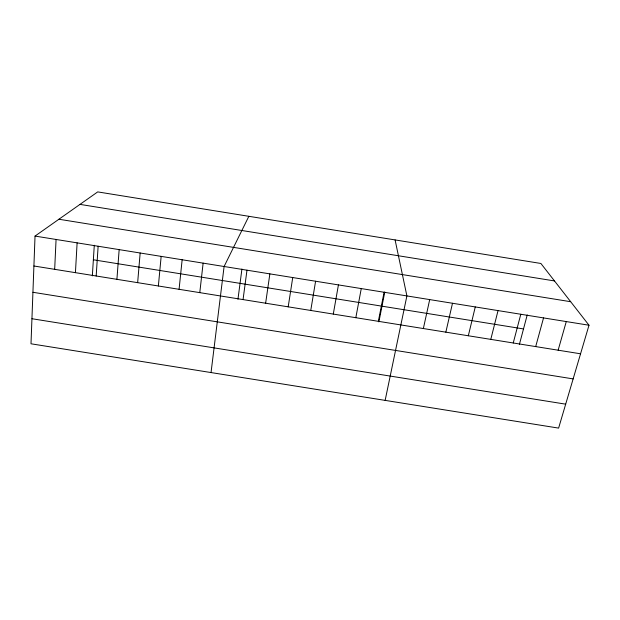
<?xml version="1.0" encoding="UTF-8"?>
<svg xmlns="http://www.w3.org/2000/svg" width="620" height="620" viewBox="0 0 620 620"><rect width="100%" height="100%" fill="white"/><g stroke="black" fill="none" stroke-linecap="round" stroke-linejoin="round"><path stroke-width="0.93" d="M35.03 236.081L31 343.79L558.612 428.102L589 325.229L540.888 263.469L97.712 191.898L35.03 236.081L589 325.229M54.676 269.328L56.071 239.467M75.431 272.661L77.112 242.854M92.334 275.861L94.294 245.264M96.177 275.993L98.138 246.241M116.917 279.326L119.156 249.62M137.648 282.658L140.159 252.999M158.364 285.983L161.161 256.378M179.079 289.308L182.148 259.757M199.779 292.632L203.128 263.136M211.04 372.558L224.099 266.507L248.853 216.303M237.956 299.251L241.932 269.018M243.056 299.584L246.985 270.196M265.631 303.211L269.863 273.877M288.199 306.838L292.733 277.551M310.752 310.457L315.588 281.232M333.289 314.077L338.427 284.906M355.826 317.696L361.266 288.579M378.347 321.315L384.082 292.252M378.882 321.881L384.788 292.012M385.144 400.381L406.898 295.926L395.095 239.924M423.359 328.546L429.699 299.599M445.842 332.157L452.492 303.265M468.325 335.769L475.269 306.931M490.792 339.38L498.038 310.597M513.251 342.984L520.792 314.255M519.389 344.449L527.225 314.937M535.696 346.588L543.538 317.913M558.139 350.192L566.277 321.579M31.938 318.726L565.68 404.163M80.003 204.383L554.497 280.938M58.923 219.24L570.679 301.708M93.364 259.78L523.505 328.933M33.914 265.996L580.56 353.795M32.93 292.284L573.144 378.905"/></g></svg>
